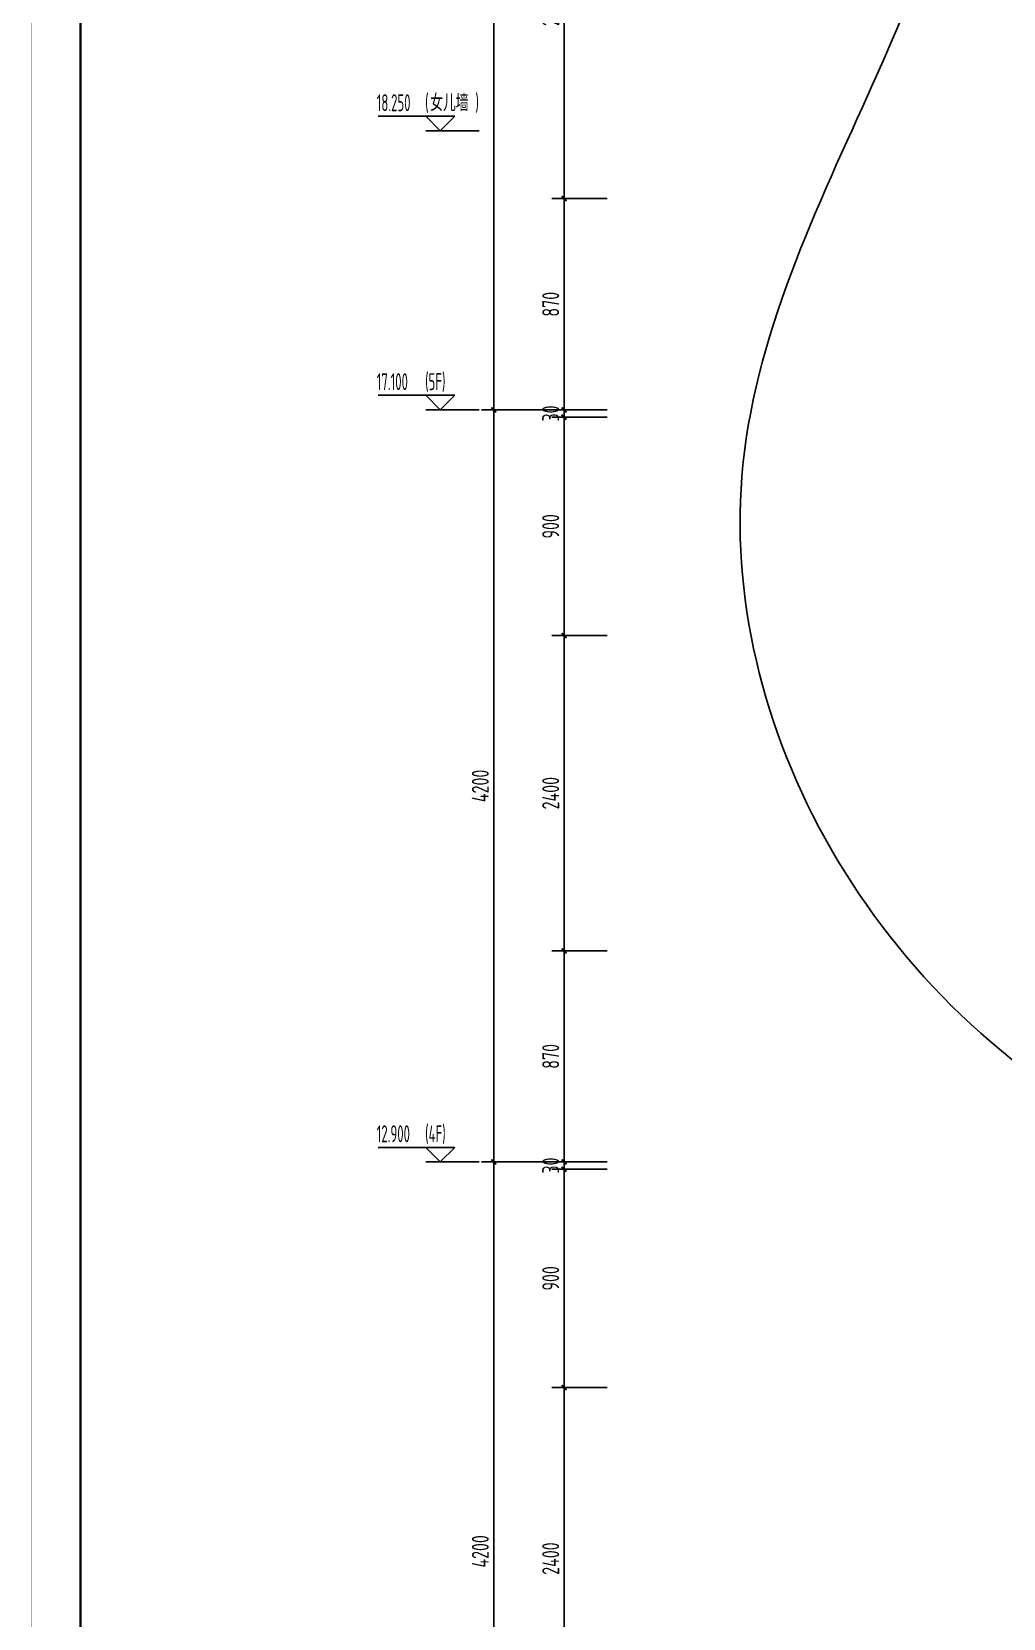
# Model space of a CAD drawing. Extents: x 198753 to 882193, y -399300 to 132460.
# Drawn here: x 342835 to 346838, y -196852 to -190314 of the extents above; entities that cross this region are included whole.
import ezdxf

# ---------------------------------------------------------------- set-up
doc = ezdxf.new("R2010")
doc.units = 0
doc.header["$LTSCALE"] = 1000
doc.header["$MEASUREMENT"] = 0
for name, color, linetype in [('01-标注_尺寸', 124, 'Continuous'), ('01-标注_标高', 200, 'Continuous'), ('01-标注_符号', 200, 'Continuous'), ('02-TEXT_标注', 130, 'Continuous'), ('D_铝板', 181, 'Continuous')]:
    doc.layers.add(name, color=color, linetype=linetype)
doc.styles.add('_TCH_DIM', font='ROS1', dxfattribs={"width": 0.8, "bigfont": 'JD'})
doc.styles.add('_TCH_DIM_T3', font='ROS1', dxfattribs={"width": 0.8, "bigfont": 'JD'})
doc.dimstyles.new('_TCH_ARCH&&20', dxfattribs={"dimtxt": 70, "dimasz": 20, "dimexe": 50, "dimexo": 60, "dimgap": 20, "dimtad": 1, "dimdec": 0, "dimzin": 0, "dimdsep": 46, "dimtxsty": '_TCH_DIM_T3', "dimblk": 'ARCHTICK', "dimcen": 0.09, "dimclrt": 4, "dimazin": 2, "dimtfac": 1, "dimtdec": 0, "dimtix": 1, "dimtmove": 2, "dimatfit": 3, "dimfxl": 0, "dimtolj": 1, "dimtzin": 0, "dimarcsym": 0})

# ---------------------------------------------------------------- blocks, each defined once
blk = doc.blocks.new('图框-A1+3-4')
for points, const_width in [([(0, 0), (1471, 0), (1471, 594), (0, 594)], 0.05), ([(1396, 584), (25, 584), (25, 10), (1396, 10)], 0.5)]:
    blk.add_lwpolyline(points, close=True, dxfattribs=dict(const_width=const_width))
blk = doc.blocks.new('halksjdhasjkld')
at = {"layer": '01-标注_符号', "linetype": 'Continuous'}
blk.add_open_spline([(63021.2, 19398.4), (62892.2, 18607.9), (62580, 17625.2), (61389.7, 15291.2), (62383.2, 13491.3), (63478.1, 12941)], degree=3, knots=[0, 0, 0, 0, 2446.097523, 4171.565669, 7362.676909, 7362.676909, 7362.676909, 7362.676909], dxfattribs=at)
blk = doc.blocks.new('_ArchTick')
at = {"color": 0, "linetype": 'ByBlock', "const_width": 0.4}
blk.add_lwpolyline([(-0.5, -0.5), (0.5, 0.5)], dxfattribs=at)
blk = doc.blocks.new('*D1788')
at = {"layer": '01-标注_尺寸', "color": 0, "lineweight": -2, "transparency": 16777216}
for p, q in [((345205.9, -195901), (344978.3, -195901)), ((345028.3, -197310.7), (345028.3, -195901)), ((345205.9, -197310.7), (344978.3, -197310.7))]:
    blk.add_line(p, q, dxfattribs=at)
at = {"layer": 'Defpoints', "color": 0, "transparency": 16777216}
for p in [(345028.3, -195901), (345265.9, -195901), (345265.9, -197310.7)]:
    blk.add_point(p, dxfattribs=at)
at = {"layer": '01-标注_尺寸', "color": 0, "lineweight": -2, "transparency": 16777216, "xscale": 20, "yscale": 20, "zscale": 20}
for p, rotation in [((345028.3, -195901), 90), ((345028.3, -197310.7), 270)]:
    blk.add_blockref('_ArchTick', p, dxfattribs=dict(at, rotation=rotation))
at = {"layer": '01-标注_尺寸', "color": 4, "transparency": 16777216, "insert": (344973.3, -196605.9), "char_height": 70, "attachment_point": 5, "rotation": 90, "style": '_TCH_DIM_T3'}
blk.add_mtext('\\A1;2400', dxfattribs=at)
blk = doc.blocks.new('*D1789')
at = {"layer": '01-标注_尺寸', "color": 0, "lineweight": -2, "transparency": 16777216}
for p, q in [((345205.9, -195001), (344978.3, -195001)), ((345028.3, -195901), (345028.3, -195001)), ((345205.9, -195901), (344978.3, -195901))]:
    blk.add_line(p, q, dxfattribs=at)
at = {"layer": 'Defpoints', "color": 0, "transparency": 16777216}
for p in [(345028.3, -195001), (345265.9, -195001), (345265.9, -195901)]:
    blk.add_point(p, dxfattribs=at)
at = {"layer": '01-标注_尺寸', "color": 0, "lineweight": -2, "transparency": 16777216, "xscale": 20, "yscale": 20, "zscale": 20}
for p, rotation in [((345028.3, -195001), 90), ((345028.3, -195901), 270)]:
    blk.add_blockref('_ArchTick', p, dxfattribs=dict(at, rotation=rotation))
at = {"layer": '01-标注_尺寸', "color": 4, "transparency": 16777216, "insert": (344973.3, -195451), "char_height": 70, "attachment_point": 5, "rotation": 90, "style": '_TCH_DIM_T3'}
blk.add_mtext('\\A1;900', dxfattribs=at)
blk = doc.blocks.new('*D1790')
at = {"layer": '01-标注_尺寸', "color": 0, "lineweight": -2, "transparency": 16777216}
for p, q in [((345028.3, -194971.3), (345028.3, -194951.3)), ((345205.9, -194971.3), (344978.3, -194971.3)), ((345205.9, -195001), (344978.3, -195001)), ((345028.3, -195001), (345028.3, -194971.3)), ((345028.3, -195001), (345028.3, -195021))]:
    blk.add_line(p, q, dxfattribs=at)
at = {"layer": 'Defpoints', "color": 0, "transparency": 16777216}
for p in [(345028.3, -194971.3), (345265.9, -194971.3), (345265.9, -195001)]:
    blk.add_point(p, dxfattribs=at)
at = {"layer": '01-标注_尺寸', "color": 0, "lineweight": -2, "transparency": 16777216, "xscale": 20, "yscale": 20, "zscale": 20}
for p, rotation in [((345028.3, -194971.3), 270), ((345028.3, -195001), 90)]:
    blk.add_blockref('_ArchTick', p, dxfattribs=dict(at, rotation=rotation))
at = {"layer": '01-标注_尺寸', "color": 4, "transparency": 16777216, "insert": (344973.3, -194986.2), "char_height": 70, "attachment_point": 5, "rotation": 90, "style": '_TCH_DIM_T3'}
blk.add_mtext('\\A1;30', dxfattribs=at)
blk = doc.blocks.new('*D1791')
at = {"layer": '01-标注_尺寸', "color": 0, "lineweight": -2, "transparency": 16777216}
for p, q in [((345205.9, -194101.3), (344978.3, -194101.3)), ((345028.3, -194971.3), (345028.3, -194101.3)), ((345205.9, -194971.3), (344978.3, -194971.3))]:
    blk.add_line(p, q, dxfattribs=at)
at = {"layer": 'Defpoints', "color": 0, "transparency": 16777216}
for p in [(345028.3, -194101.3), (345265.9, -194101.3), (345265.9, -194971.3)]:
    blk.add_point(p, dxfattribs=at)
at = {"layer": '01-标注_尺寸', "color": 0, "lineweight": -2, "transparency": 16777216, "xscale": 20, "yscale": 20, "zscale": 20}
for p, rotation in [((345028.3, -194101.3), 90), ((345028.3, -194971.3), 270)]:
    blk.add_blockref('_ArchTick', p, dxfattribs=dict(at, rotation=rotation))
at = {"layer": '01-标注_尺寸', "color": 4, "transparency": 16777216, "insert": (344973.3, -194536.3), "char_height": 70, "attachment_point": 5, "rotation": 90, "style": '_TCH_DIM_T3'}
blk.add_mtext('\\A1;870', dxfattribs=at)
blk = doc.blocks.new('*D1792')
at = {"layer": '01-标注_尺寸', "color": 0, "lineweight": -2, "transparency": 16777216}
for p, q in [((345205.9, -192802), (344978.3, -192802)), ((345028.3, -194101.3), (345028.3, -192802)), ((345205.9, -194101.3), (344978.3, -194101.3))]:
    blk.add_line(p, q, dxfattribs=at)
at = {"layer": 'Defpoints', "color": 0, "transparency": 16777216}
for p in [(345028.3, -192802), (345265.9, -192802), (345265.9, -194101.3)]:
    blk.add_point(p, dxfattribs=at)
at = {"layer": '01-标注_尺寸', "color": 0, "lineweight": -2, "transparency": 16777216, "xscale": 20, "yscale": 20, "zscale": 20}
for p, rotation in [((345028.3, -192802), 90), ((345028.3, -194101.3), 270)]:
    blk.add_blockref('_ArchTick', p, dxfattribs=dict(at, rotation=rotation))
at = {"layer": '01-标注_尺寸', "color": 4, "transparency": 16777216, "insert": (344973.3, -193451.7), "char_height": 70, "attachment_point": 5, "rotation": 90, "style": '_TCH_DIM_T3'}
blk.add_mtext('\\A1;2400', dxfattribs=at)
blk = doc.blocks.new('*D1793')
at = {"layer": '01-标注_尺寸', "color": 0, "lineweight": -2, "transparency": 16777216}
for p, q in [((345205.9, -191902), (344978.3, -191902)), ((345028.3, -192802), (345028.3, -191902)), ((345205.9, -192802), (344978.3, -192802))]:
    blk.add_line(p, q, dxfattribs=at)
at = {"layer": 'Defpoints', "color": 0, "transparency": 16777216}
for p in [(345028.3, -191902), (345265.9, -191902), (345265.9, -192802)]:
    blk.add_point(p, dxfattribs=at)
at = {"layer": '01-标注_尺寸', "color": 0, "lineweight": -2, "transparency": 16777216, "xscale": 20, "yscale": 20, "zscale": 20}
for p, rotation in [((345028.3, -191902), 90), ((345028.3, -192802), 270)]:
    blk.add_blockref('_ArchTick', p, dxfattribs=dict(at, rotation=rotation))
at = {"layer": '01-标注_尺寸', "color": 4, "transparency": 16777216, "insert": (344973.3, -192352), "char_height": 70, "attachment_point": 5, "rotation": 90, "style": '_TCH_DIM_T3'}
blk.add_mtext('\\A1;900', dxfattribs=at)
blk = doc.blocks.new('*D1794')
at = {"layer": '01-标注_尺寸', "color": 0, "lineweight": -2, "transparency": 16777216}
for p, q in [((345205.9, -191872), (344978.3, -191872)), ((345028.3, -191872), (345028.3, -191852)), ((345028.3, -191902), (345028.3, -191872)), ((345205.9, -191902), (344978.3, -191902)), ((345028.3, -191902), (345028.3, -191922))]:
    blk.add_line(p, q, dxfattribs=at)
at = {"layer": 'Defpoints', "color": 0, "transparency": 16777216}
for p in [(345028.3, -191872), (345265.9, -191872), (345265.9, -191902)]:
    blk.add_point(p, dxfattribs=at)
at = {"layer": '01-标注_尺寸', "color": 0, "lineweight": -2, "transparency": 16777216, "xscale": 20, "yscale": 20, "zscale": 20}
for p, rotation in [((345028.3, -191872), 270), ((345028.3, -191902), 90)]:
    blk.add_blockref('_ArchTick', p, dxfattribs=dict(at, rotation=rotation))
at = {"layer": '01-标注_尺寸', "color": 4, "transparency": 16777216, "insert": (344973.3, -191887), "char_height": 70, "attachment_point": 5, "rotation": 90, "style": '_TCH_DIM_T3'}
blk.add_mtext('\\A1;30', dxfattribs=at)
blk = doc.blocks.new('*D1795')
at = {"layer": '01-标注_尺寸', "color": 0, "lineweight": -2, "transparency": 16777216}
for p, q in [((345205.9, -191001.6), (344978.3, -191001.6)), ((345028.3, -191872), (345028.3, -191001.6)), ((345205.9, -191872), (344978.3, -191872))]:
    blk.add_line(p, q, dxfattribs=at)
at = {"layer": 'Defpoints', "color": 0, "transparency": 16777216}
for p in [(345028.3, -191001.6), (345265.9, -191001.6), (345265.9, -191872)]:
    blk.add_point(p, dxfattribs=at)
at = {"layer": '01-标注_尺寸', "color": 0, "lineweight": -2, "transparency": 16777216, "xscale": 20, "yscale": 20, "zscale": 20}
for p, rotation in [((345028.3, -191001.6), 90), ((345028.3, -191872), 270)]:
    blk.add_blockref('_ArchTick', p, dxfattribs=dict(at, rotation=rotation))
at = {"layer": '01-标注_尺寸', "color": 4, "transparency": 16777216, "insert": (344973.3, -191436.8), "char_height": 70, "attachment_point": 5, "rotation": 90, "style": '_TCH_DIM_T3'}
blk.add_mtext('\\A1;870', dxfattribs=at)
blk = doc.blocks.new('*D1796')
at = {"layer": '01-标注_尺寸', "color": 0, "lineweight": -2, "transparency": 16777216}
for p, q in [((345205.9, -189445.4), (344978.3, -189445.4)), ((345028.3, -191001.6), (345028.3, -189445.4)), ((345205.9, -191001.6), (344978.3, -191001.6))]:
    blk.add_line(p, q, dxfattribs=at)
at = {"layer": 'Defpoints', "color": 0, "transparency": 16777216}
for p in [(345028.3, -189445.4), (345265.9, -189445.4), (345265.9, -191001.6)]:
    blk.add_point(p, dxfattribs=at)
at = {"layer": '01-标注_尺寸', "color": 0, "lineweight": -2, "transparency": 16777216, "xscale": 20, "yscale": 20, "zscale": 20}
for p, rotation in [((345028.3, -189445.4), 90), ((345028.3, -191001.6), 270)]:
    blk.add_blockref('_ArchTick', p, dxfattribs=dict(at, rotation=rotation))
at = {"layer": '01-标注_尺寸', "color": 4, "transparency": 16777216, "insert": (344973.3, -190223.5), "char_height": 70, "attachment_point": 5, "rotation": 90, "style": '_TCH_DIM_T3'}
blk.add_mtext('\\A1;2400', dxfattribs=at)
blk = doc.blocks.new('*D1815')
at = {"layer": '01-标注_尺寸', "color": 0, "lineweight": -2, "transparency": 16777216}
for p, q in [((345205.9, -194971.3), (344688.3, -194971.3)), ((344738.3, -198181.2), (344738.3, -194971.3)), ((345205.9, -198181.2), (344688.3, -198181.2))]:
    blk.add_line(p, q, dxfattribs=at)
at = {"layer": 'Defpoints', "color": 0, "transparency": 16777216}
for p in [(344738.3, -194971.3), (345265.9, -194971.3), (345265.9, -198181.2)]:
    blk.add_point(p, dxfattribs=at)
at = {"layer": '01-标注_尺寸', "color": 0, "lineweight": -2, "transparency": 16777216, "xscale": 20, "yscale": 20, "zscale": 20}
for p, rotation in [((344738.3, -194971.3), 90), ((344738.3, -198181.2), 270)]:
    blk.add_blockref('_ArchTick', p, dxfattribs=dict(at, rotation=rotation))
at = {"layer": '01-标注_尺寸', "color": 4, "transparency": 16777216, "insert": (344683.3, -196576.2), "char_height": 70, "attachment_point": 5, "rotation": 90, "style": '_TCH_DIM_T3'}
blk.add_mtext('\\A1;4200', dxfattribs=at)
blk = doc.blocks.new('*D1818')
at = {"layer": '01-标注_尺寸', "color": 0, "lineweight": -2, "transparency": 16777216}
for p, q in [((345205.9, -191872), (344688.3, -191872)), ((344738.3, -194971.3), (344738.3, -191872)), ((345205.9, -194971.3), (344688.3, -194971.3))]:
    blk.add_line(p, q, dxfattribs=at)
at = {"layer": 'Defpoints', "color": 0, "transparency": 16777216}
for p in [(344738.3, -191872), (345265.9, -191872), (345265.9, -194971.3)]:
    blk.add_point(p, dxfattribs=at)
at = {"layer": '01-标注_尺寸', "color": 0, "lineweight": -2, "transparency": 16777216, "xscale": 20, "yscale": 20, "zscale": 20}
for p, rotation in [((344738.3, -191872), 90), ((344738.3, -194971.3), 270)]:
    blk.add_blockref('_ArchTick', p, dxfattribs=dict(at, rotation=rotation))
at = {"layer": '01-标注_尺寸', "color": 4, "transparency": 16777216, "insert": (344683.3, -193421.7), "char_height": 70, "attachment_point": 5, "rotation": 90, "style": '_TCH_DIM_T3'}
blk.add_mtext('\\A1;4200', dxfattribs=at)
blk = doc.blocks.new('*D1819')
at = {"layer": '01-标注_尺寸', "color": 0, "lineweight": -2, "transparency": 16777216}
for p, q in [((345205.9, -188515.4), (344688.3, -188515.4)), ((344738.3, -191872), (344738.3, -188515.4)), ((345205.9, -191872), (344688.3, -191872))]:
    blk.add_line(p, q, dxfattribs=at)
at = {"layer": 'Defpoints', "color": 0, "transparency": 16777216}
for p in [(344738.3, -188515.4), (345265.9, -188515.4), (345265.9, -191872)]:
    blk.add_point(p, dxfattribs=at)
at = {"layer": '01-标注_尺寸', "color": 0, "lineweight": -2, "transparency": 16777216, "xscale": 20, "yscale": 20, "zscale": 20}
for p, rotation in [((344738.3, -188515.4), 90), ((344738.3, -191872), 270)]:
    blk.add_blockref('_ArchTick', p, dxfattribs=dict(at, rotation=rotation))
at = {"layer": '01-标注_尺寸', "color": 4, "transparency": 16777216, "insert": (344683.3, -190193.7), "char_height": 70, "attachment_point": 5, "rotation": 90, "style": '_TCH_DIM_T3'}
blk.add_mtext('\\A1;4200', dxfattribs=at)

msp = doc.modelspace()

# ---------------------------------------------------------------- linework, layer by layer
at = {"layer": '01-标注_标高'}
for p, q in [((344578.3, -190662.4), (344262.4, -190662.4)), ((344518.3, -190722.4), (344458.3, -190662.4)), ((344518.3, -190722.4), (344578.3, -190662.4)), ((344678.3, -190722.4), (344458.3, -190722.4)), ((344578.3, -191812), (344262.4, -191812)), ((344518.3, -191872), (344458.3, -191812)), ((344518.3, -191872), (344578.3, -191812)), ((344678.3, -191872), (344458.3, -191872)), ((344578.3, -194911.3), (344262.4, -194911.3)), ((344518.3, -194971.3), (344458.3, -194911.3)), ((344518.3, -194971.3), (344578.3, -194911.3)), ((344678.3, -194971.3), (344458.3, -194971.3))]:
    msp.add_line(p, q, dxfattribs=at)

# ---------------------------------------------------------------- block references
at = {"xscale": 20, "yscale": 20, "zscale": 20, "rotation": 270}
msp.add_blockref('图框-A1+3-4', (342835.2, -177853.4), dxfattribs=at)
at = {"layer": 'D_铝板'}
msp.add_blockref('halksjdhasjkld', (283918.6, -207824.4), dxfattribs=at)

# ---------------------------------------------------------------- texts
at = {"layer": '02-TEXT_标注', "style": '_TCH_DIM'}
for s, height, width, p in [('18.250', 70, 0.64, (344256.4, -190641.4)), ('(', 70, 0.64, (344455.8, -190641.4)), ('女儿墙', 69.46, 0.8, (344476.7, -190641.4)), (')', 70, 0.64, (344663, -190641.4)), ('17.100', 70, 0.64, (344256.4, -191791)), ('(5F)', 70, 0.64, (344455.8, -191791)), ('12.900', 70, 0.64, (344256.4, -194890.3)), ('(4F)', 70, 0.64, (344455.8, -194890.3))]:
    msp.add_text(s, height=height, dxfattribs=dict(at, width=width)).set_placement(p)

# ---------------------------------------------------------------- dimensions: what is measured, and where the dimension line sits
at = {"layer": '01-标注_尺寸'}
for p1, p2, distance, text, picture, middle in [((345265.9, -191872), (345265.9, -188515.4), 527.6, '4200', '*D1819', (344683.3, -190193.7)), ((345265.9, -191001.6), (345265.9, -189445.4), 237.6, '2400', '*D1796', (344973.3, -190223.5)), ((345265.9, -194971.3), (345265.9, -191872), 527.6, '4200', '*D1818', (344683.3, -193421.7)), ((345265.9, -194101.3), (345265.9, -192802), 237.6, '2400', '*D1792', (344973.3, -193451.7)), ((345265.9, -198181.2), (345265.9, -194971.3), 527.6, '4200', '*D1815', (344683.3, -196576.2)), ((345265.9, -197310.7), (345265.9, -195901), 237.6, '2400', '*D1788', (344973.3, -196605.9))]:
    dim = msp.add_aligned_dim(p1=p1, p2=p2, distance=distance, text=text, dimstyle='_TCH_ARCH&&20', dxfattribs=at)
    dim.commit()
    dim.dimension.update_dxf_attribs({"geometry": picture, "text_midpoint": middle})
for p1, p2, picture, middle in [((345265.9, -191872), (345265.9, -191001.6), '*D1795', (344973.3, -191436.8)), ((345265.9, -191902), (345265.9, -191872), '*D1794', (344973.3, -191887)), ((345265.9, -192802), (345265.9, -191902), '*D1793', (344973.3, -192352)), ((345265.9, -194971.3), (345265.9, -194101.3), '*D1791', (344973.3, -194536.3)), ((345265.9, -195001), (345265.9, -194971.3), '*D1790', (344973.3, -194986.2)), ((345265.9, -195901), (345265.9, -195001), '*D1789', (344973.3, -195451))]:
    dim = msp.add_aligned_dim(p1=p1, p2=p2, distance=237.6, dimstyle='_TCH_ARCH&&20', dxfattribs=at)
    dim.commit()
    dim.dimension.update_dxf_attribs({"geometry": picture, "text_midpoint": middle})

doc.saveas('drawing.dxf')
